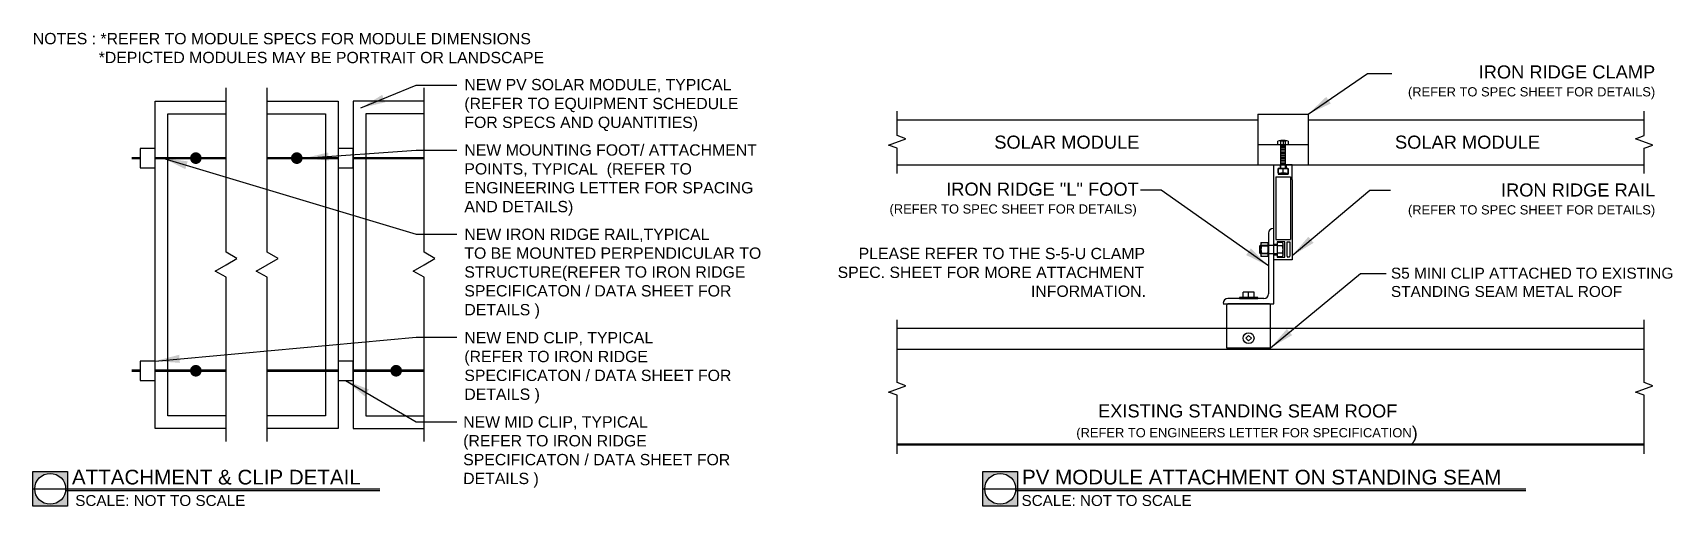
# Model space of a CAD drawing. Header units: feet. Extents: x 2180 to 2735, y 2333 to 2494.
import ezdxf

# ---------------------------------------------------------------- set-up
doc = ezdxf.new("R2010")
doc.units = ezdxf.units.FT
doc.header["$MEASUREMENT"] = 0
doc.linetypes.add('HIDDEN', pattern=[0.375, 0.25, -0.125])
doc.styles.add('3INCH', font='technic_.ttf', dxfattribs={"height": 0.375})
doc.styles.add('PAPER SPACE TXT', font='technic_.ttf', dxfattribs={"height": 0.125})
doc.styles.add('TITLE BBLOCK TEXT', font='ARIALUNI.TTF')
doc.dimstyles.new('PAPER SPACE', dxfattribs={"dimscale": 0, "dimtxt": 0.125, "dimasz": 0.125, "dimexe": 0, "dimexo": 0.020508, "dimgap": 0.041992, "dimtad": 1, "dimdec": 4, "dimzin": 3, "dimdsep": 46, "dimlunit": 4, "dimtxsty": 'PAPER SPACE TXT', "dimcen": 0.125, "dimclrd": 1, "dimclre": 1, "dimclrt": 7, "dimadec": 0, "dimazin": 0, "dimtfac": 1, "dimtdec": 4, "dimtofl": 0, "dimtmove": 2, "dimatfit": 3, "dimfxl": 1, "dimfrac": 2, "dimtolj": 1, "dimtzin": 0, "dimarcsym": 1})

msp = doc.modelspace()

# ---------------------------------------------------------------- hatches: boundary and pattern name
h = msp.add_hatch(color=6)
h.dxf.hatch_style = 1
h.paths.add_polyline_path([(2192.26, 2345.05), (2180.48, 2345.05), (2180.48, 2333.26), (2192.26, 2333.26)])
h.paths.add_polyline_path([(2191.6, 2339.15, -1), (2181.14, 2339.15, -1)], flags=16)
h = msp.add_hatch(color=6)
h.dxf.hatch_style = 1
h.paths.add_polyline_path([(2513.72, 2345.05), (2501.93, 2345.05), (2501.93, 2333.26), (2513.72, 2333.26)])
h.paths.add_polyline_path([(2513.06, 2339.15, -1), (2502.59, 2339.15, -1)], flags=16)

# ---------------------------------------------------------------- linework, layer by layer
at = {"color": 6}
for p, q in [((2472.98, 2464.14), (2595.01, 2464.14)), ((2612.04, 2464.14), (2725.68, 2464.14)), ((2472.98, 2448.82), (2725.68, 2448.82)), ((2584.43, 2393.41), (2472.98, 2393.41)), ((2725.68, 2393.41), (2599.31, 2393.41)), ((2725.68, 2386.36), (2472.98, 2386.36)), ((2725.68, 2354.26), (2472.98, 2354.26)), ((2725.68, 2353.95), (2472.98, 2353.95)), ((2180.48, 2339.15), (2297.91, 2339.15)), ((2501.93, 2339.15), (2685.73, 2339.15))]:
    msp.add_line(p, q, dxfattribs=at)
for p, q in [((2595.01, 2466.05), (2595.01, 2448.82)), ((2595.01, 2466.05), (2612.04, 2466.05)), ((2612.04, 2466.05), (2612.04, 2448.82)), ((2612.04, 2455.64), (2595.01, 2455.64)), ((2602.51, 2447.59), (2601.83, 2447.59)), ((2601.83, 2447.59), (2601.83, 2445.67)), ((2602.51, 2448.83), (2602.51, 2447.59)), ((2604.54, 2448.83), (2604.54, 2447.59)), ((2604.54, 2447.59), (2605.22, 2447.59)), ((2605.22, 2447.59), (2605.22, 2445.67)), ((2601.06, 2444.77), (2606, 2444.77)), ((2601.06, 2444.77), (2601.06, 2423.56)), ((2601.83, 2445.67), (2605.22, 2445.67)), ((2606, 2444.77), (2606, 2423.56)), ((2601.55, 2421.87), (2600.43, 2421.87)), ((2601.06, 2423.56), (2606, 2423.56)), ((2603.53, 2422.75), (2601.55, 2422.75)), ((2601.55, 2422.75), (2601.55, 2421.87)), ((2604.16, 2422.75), (2603.53, 2422.75)), ((2604.16, 2417.64), (2604.16, 2422.75)), ((2604.88, 2422.75), (2605.84, 2422.75)), ((2604.88, 2417.89), (2604.88, 2422.75)), ((2605.84, 2422.75), (2605.84, 2417.89)), ((2600.43, 2418.35), (2601.58, 2418.35)), ((2601.58, 2418.35), (2601.58, 2417.64)), ((2601.58, 2417.64), (2604.16, 2417.64)), ((2605.58, 2417.63), (2605.14, 2417.63)), ((2593.73, 2403.89), (2590.01, 2403.89)), ((2583.31, 2401.8), (2600.43, 2401.8)), ((2599.31, 2393.41), (2584.43, 2393.41))]:
    msp.add_line(p, q)
at = {"color": 1, "linetype": 'Continuous'}
for p, q in [((2216.83, 2454.4), (2216.83, 2447.86)), ((2221.84, 2454.4), (2216.83, 2454.4)), ((2221.84, 2447.86), (2221.84, 2454.4)), ((2283.82, 2454.4), (2283.83, 2447.86)), ((2288.83, 2454.4), (2283.82, 2454.4)), ((2288.83, 2447.86), (2288.83, 2454.4)), ((2216.83, 2447.86), (2221.84, 2447.86)), ((2283.83, 2447.86), (2288.83, 2447.86)), ((2221.84, 2382.42), (2216.83, 2382.41)), ((2216.83, 2382.41), (2216.83, 2375.87)), ((2221.84, 2375.87), (2221.84, 2382.42)), ((2283.82, 2382.42), (2283.83, 2375.87)), ((2288.83, 2382.42), (2283.82, 2382.42)), ((2288.83, 2375.87), (2288.83, 2382.42)), ((2216.83, 2375.87), (2221.84, 2375.87)), ((2283.83, 2375.87), (2288.83, 2375.87))]:
    msp.add_line(p, q, dxfattribs=at)
at = {"color": 1}
for p, q in [((2602.66, 2457.01), (2604.39, 2457.01)), ((2602.77, 2457.13), (2602.89, 2457.25)), ((2602.77, 2457.01), (2602.77, 2457.13)), ((2604.28, 2457.13), (2602.77, 2457.13)), ((2602.77, 2455.64), (2602.77, 2457.01)), ((2602.77, 2447.59), (2602.77, 2455.64)), ((2602.77, 2455.64), (2604.28, 2455.64)), ((2604.28, 2455.1), (2602.77, 2455.1)), ((2604.28, 2454.57), (2602.77, 2454.57)), ((2604.28, 2454.04), (2602.77, 2454.04)), ((2604.28, 2453.51), (2602.77, 2453.51)), ((2604.28, 2452.98), (2602.77, 2452.98)), ((2604.28, 2452.44), (2602.77, 2452.44)), ((2602.89, 2457.25), (2604.16, 2457.25)), ((2603.53, 2456.91), (2603.53, 2455.64)), ((2604.28, 2457.13), (2604.16, 2457.25)), ((2604.28, 2457.13), (2604.28, 2457.01)), ((2604.28, 2457.01), (2604.28, 2455.64)), ((2604.28, 2455.64), (2604.28, 2447.59)), ((2605.12, 2447.59), (2601.93, 2447.59)), ((2601.93, 2446.13), (2601.93, 2447.59)), ((2601.93, 2447.59), (2605.12, 2447.59)), ((2604.28, 2451.91), (2602.77, 2451.91)), ((2602.77, 2447.59), (2602.77, 2451.73)), ((2604.28, 2451.38), (2602.77, 2451.38)), ((2604.28, 2450.85), (2602.77, 2450.85)), ((2604.28, 2450.32), (2602.77, 2450.32)), ((2604.28, 2449.78), (2602.77, 2449.78)), ((2604.28, 2449.25), (2602.77, 2449.25)), ((2603.53, 2446.13), (2603.53, 2447.59)), ((2604.28, 2451.73), (2604.28, 2447.59)), ((2605.12, 2447.59), (2605.12, 2446.13)), ((2604.32, 2446.01), (2602.73, 2446.01)), ((2598.64, 2425.78), (2598.64, 2405.14)), ((2600.43, 2427.34), (2600.2, 2427.34)), ((2600.43, 2401.8), (2600.43, 2427.34)), ((2595.79, 2421.58), (2595.51, 2421.3)), ((2595.51, 2421.3), (2595.51, 2419.09)), ((2595.79, 2418.81), (2595.51, 2419.09)), ((2596.05, 2421.58), (2595.79, 2421.58)), ((2595.79, 2418.81), (2595.79, 2421.58)), ((2595.79, 2418.81), (2596.05, 2418.81)), ((2596.05, 2422.59), (2596.05, 2417.8)), ((2596.05, 2421.99), (2596.05, 2421.99)), ((2600.43, 2421.58), (2596.05, 2421.58)), ((2596.05, 2418.81), (2600.43, 2418.81)), ((2596.22, 2421.39), (2598.36, 2421.39)), ((2596.22, 2419), (2598.36, 2419)), ((2598.53, 2422.59), (2598.53, 2417.8)), ((2601.55, 2421.58), (2600.43, 2421.58)), ((2600.43, 2418.81), (2601.55, 2418.81)), ((2603.37, 2421.39), (2601.55, 2421.39)), ((2603.37, 2419), (2601.55, 2419)), ((2603.56, 2418.39), (2603.56, 2422)), ((2596.05, 2418.4), (2596.05, 2418.4)), ((2597.08, 2403.58), (2584.87, 2403.58)), ((2590.01, 2403.89), (2590.01, 2405.75)), ((2593.73, 2405.75), (2590.01, 2405.75)), ((2591.87, 2403.89), (2591.87, 2405.75)), ((2593.73, 2403.89), (2593.73, 2405.75))]:
    msp.add_line(p, q, dxfattribs=at)
at = {"color": 251, "linetype": 'Continuous'}
for p, q in [((2191.6, 2338.56), (2297.91, 2338.56)), ((2513.06, 2338.56), (2685.73, 2338.56))]:
    msp.add_line(p, q, dxfattribs=at)
at = {"color": 3, "flags": 128}
for points in [[(2245.89, 2355.13), (2245.89, 2410.79), (2242.22, 2412.91), (2245.89, 2415.02), (2249.56, 2417.14), (2245.89, 2419.26), (2245.89, 2474.92)], [(2259.78, 2355.13), (2259.78, 2410.79), (2256.11, 2412.91), (2259.78, 2415.02), (2263.45, 2417.14), (2259.78, 2419.26), (2259.78, 2474.92)], [(2312.88, 2355.13), (2312.88, 2410.79), (2309.21, 2412.91), (2312.88, 2415.02), (2316.55, 2417.14), (2312.88, 2419.26), (2312.88, 2474.92)]]:
    msp.add_lwpolyline(points, dxfattribs=at)
at = {"color": 7, "linetype": 'Continuous', "flags": 128}
for points in [[(2245.89, 2359.59), (2221.84, 2359.59), (2221.84, 2470.46), (2245.89, 2470.46)], [(2259.78, 2470.46), (2283.83, 2470.46), (2283.83, 2359.59), (2259.78, 2359.59)], [(2312.88, 2470.46), (2288.83, 2470.46), (2288.83, 2359.59), (2312.88, 2359.59)], [(2472.98, 2445.88), (2472.98, 2454.51), (2470.06, 2455.57), (2475.9, 2457.7), (2472.98, 2458.76), (2472.98, 2467.08)], [(2725.68, 2445.88), (2725.68, 2454.51), (2728.6, 2455.57), (2722.76, 2457.7), (2725.68, 2458.76), (2725.68, 2467.08)], [(2472.98, 2351.01), (2472.98, 2370.85), (2470.06, 2371.92), (2475.9, 2374.04), (2472.98, 2375.11), (2472.98, 2396.35)], [(2725.68, 2351.01), (2725.68, 2370.85), (2722.76, 2371.92), (2728.6, 2374.04), (2725.68, 2375.11), (2725.68, 2396.35)]]:
    msp.add_lwpolyline(points, dxfattribs=at)
at = {"color": 8, "linetype": 'Continuous', "flags": 128}
for points in [[(2245.89, 2363.89), (2226.14, 2363.89), (2226.14, 2466.16), (2245.89, 2466.16)], [(2259.78, 2466.16), (2279.53, 2466.16), (2279.53, 2363.89), (2259.78, 2363.89)], [(2312.88, 2466.16), (2293.13, 2466.16), (2293.13, 2363.89), (2312.88, 2363.89)]]:
    msp.add_lwpolyline(points, dxfattribs=at)
at = {"const_width": 1.97, "flags": 128}
for points in [[(2234.66, 2451.13, 1), (2236.63, 2451.13, 1)], [(2268.83, 2451.13, 1), (2270.8, 2451.13, 1)], [(2234.66, 2379.14, 1), (2236.63, 2379.14, 1)], [(2302.44, 2379.14, 1), (2304.41, 2379.14, 1)]]:
    msp.add_lwpolyline(points, format="xyb", close=True, dxfattribs=at)
at = {"color": 1}
for points in [[(2605.25, 2456.91), (2605.25, 2455.64), (2601.8, 2455.64), (2601.8, 2456.91)], [(2596.05, 2422.59), (2598.53, 2422.59)], [(2603.37, 2422.59), (2601.55, 2422.59), (2601.55, 2417.8), (2603.37, 2417.8)], [(2598.53, 2417.8), (2596.05, 2417.8)]]:
    msp.add_lwpolyline(points, dxfattribs=at)
at = {"color": 7, "linetype": 'HIDDEN', "ltscale": 20, "const_width": 0.861, "flags": 128}
for points in [[(2216.83, 2451.13), (2213.89, 2451.13)], [(2245.89, 2451.13), (2221.84, 2451.13)], [(2283.83, 2451.13), (2259.78, 2451.13)], [(2312.88, 2451.13), (2288.83, 2451.13)], [(2216.83, 2379.14), (2213.89, 2379.14)], [(2245.89, 2379.14), (2221.84, 2379.14)], [(2283.83, 2379.14), (2259.78, 2379.14)], [(2312.88, 2379.14), (2288.83, 2379.14)]]:
    msp.add_lwpolyline(points, dxfattribs=at)
for points in [[(2600.43, 2443.81), (2600.43, 2448.82), (2602.51, 2448.82)], [(2606.62, 2443.81), (2606.62, 2448.82), (2604.54, 2448.82)], [(2600.43, 2421.87), (2600.43, 2443.81)], [(2606.62, 2443.81), (2606.62, 2416.7), (2600.43, 2416.7), (2600.43, 2418.35)]]:
    msp.add_lwpolyline(points)
at = {"color": 1}
msp.add_lwpolyline([(2594.97, 2403.89), (2588.77, 2403.89), (2588.77, 2403.58), (2594.97, 2403.58)], close=True, dxfattribs=at)
at = {"flags": 128}
msp.add_lwpolyline([(2599.31, 2386.92), (2599.31, 2401.18, 0.414214), (2598.69, 2401.8), (2585.05, 2401.8, 0.414214), (2584.43, 2401.18), (2584.43, 2386.92), (2599.31, 2386.92)], format="xyb", dxfattribs=at)
at = {"color": 1, "flags": 128}
msp.add_lwpolyline([(2591.87, 2391.09), (2592.8, 2390.17), (2591.87, 2389.24), (2590.94, 2390.17), (2591.87, 2391.09)], dxfattribs=at)
at = {"color": 6}
for points in [[(2180.48, 2345.05), (2192.26, 2345.05), (2192.26, 2333.26), (2180.48, 2333.26)], [(2501.93, 2345.05), (2513.72, 2345.05), (2513.72, 2333.26), (2501.93, 2333.26)]]:
    msp.add_lwpolyline(points, close=True, dxfattribs=at)
at = {"color": 1}
msp.add_circle((2591.87, 2390.17), 1.86, dxfattribs=at)
at = {"color": 6}
for centre in [(2186.37, 2339.15), (2507.82, 2339.15)]:
    msp.add_circle(centre, 5.23, dxfattribs=at)
at = {"color": 1}
for centre, radius, start, end in [((2602.66, 2453.42), 3.6, 76.1061, 103.8939), ((2604.39, 2453.42), 3.6, 76.1061, 103.8939), ((2602.73, 2448.72), 2.71, 252.8487, 287.1513), ((2604.32, 2448.72), 2.71, 252.8487, 287.1513), ((2600.2, 2425.78), 1.56, 90, 180), ((2597.21, 2421.99), 1.16, 149.0201, 210.9799), ((2600.45, 2420.19), 4.4, 164.2217, 195.7782), ((2597.21, 2418.4), 1.16, 149.0201, 210.9799), ((2597.36, 2421.99), 1.16, 329.0201, 30.9799), ((2594.12, 2420.19), 4.4, 344.2218, 15.7783), ((2597.36, 2418.4), 1.16, 329.0201, 30.9799), ((2602.54, 2421.99), 1.02, 324.1655, 35.8345), ((2599.76, 2420.19), 3.8, 341.6338, 18.3662), ((2602.54, 2418.4), 1.02, 324.1654, 35.8346), ((2584.87, 2402.02), 1.56, 90, 180), ((2597.08, 2405.14), 1.56, 270, 0)]:
    msp.add_arc(centre, radius, start, end, dxfattribs=at)
for centre, start, end in [((2605.14, 2417.89), 180, 270), ((2605.58, 2417.89), 270, 0)]:
    msp.add_arc(centre, 0.258, start, end)

# ---------------------------------------------------------------- texts
at = {"color": 7, "style": 'TITLE BBLOCK TEXT'}
for s, insert, char_height, width, attachment_point, rotation in [('\\pi-19.14936,l19.14936;NOTES : *REFER TO MODULE SPECS FOR MODULE DIMENSIONS\\P\\pi0,l0;               *DEPICTED MODULES MAY BE PORTRAIT OR LANDSCAPE\\P\\P\\pi-19.14936,l19.14936;               ', (2180.49, 2493.53), 3.8299, 248.3125, 1, 359.9886), ('\\A1;\\pt646.82095;IRON RIDGE CLAMP\\P{\\H0.7063x;(REFER TO SPEC SHEET FOR DETAILS)}', (2729.45, 2482.54), 4.4236, 87.9999, 3, 0.0114), ('NEW PV SOLAR MODULE, TYPICAL\\P(REFER TO EQUIPMENT SCHEDULE FOR SPECS AND QUANTITIES)', (2326.51, 2477.95), 3.8299, 102.2973, 1, 359.9886), ('\\A1;\\pt646.82095;SOLAR MODULE', (2505.82, 2458.76), 4.4236, 111.7592, 1, 359.9886), ('\\A1;\\pt646.82095;SOLAR MODULE', (2641.41, 2458.76), 4.4236, 111.7592, 1, 359.9886), ('NEW MOUNTING FOOT/ ATTACHMENT POINTS, TYPICAL  (REFER TO ENGINEERING LETTER FOR SPACING AND DETAILS)', (2326.51, 2455.81), 3.8299, 102.2973, 1, 359.9886), ('\\A1;\\pi21.95788,t668.77883;IRON RIDGE "L" FOOT \\P\\pi2.78635,t649.6073;{\\H0.7063x;(REFER TO SPEC SHEET FOR DETAILS)}', (2467.59, 2442.86), 4.4236, 86.4141, 1, 359.9886), ('\\A1;\\pt646.82095;IRON RIDGE RAIL\\P{\\H0.7063x;(REFER TO SPEC SHEET FOR DETAILS)}', (2729.45, 2442.57), 4.4236, 87.9999, 3, 0.0114), ('NEW IRON RIDGE RAIL,TYPICAL\\PTO BE MOUNTED PERPENDICULAR TO STRUCTURE(REFER TO IRON RIDGE SPECIFICATON / DATA SHEET FOR DETAILS )', (2326.51, 2427.28), 3.8299, 102.2973, 1, 359.9886), ('\\pi21.67729;{\\C256;PLEASE REFER TO THE S-5-U CLAMP       \\P\\pi14.56355;SPEC. SHEET FOR MORE ATTACHMENT \\P\\pi79.97965;INFORMATION.}', (2438.25, 2420.78), 3.8299, 117.9492, 1, 359.9886), ('NEW END CLIP, TYPICAL\\P(REFER TO IRON RIDGE SPECIFICATON / DATA SHEET FOR DETAILS )', (2326.5, 2392.27), 3.8299, 102.2973, 1, 359.9886), ('NEW MID CLIP, TYPICAL\\P(REFER TO IRON RIDGE SPECIFICATON / DATA SHEET FOR DETAILS )', (2326.12, 2363.74), 3.8299, 102.2973, 1, 359.9886), ('\\A1;\\pi14.81601,t661.63696;EXISTING STANDING SEAM ROOF\\P\\pi7.4608,t654.28175;{\\H0.7063x;(REFER TO ENGINEERS LETTER FOR SPECIFICATION})', (2526.11, 2367.76), 4.4236, 130.138, 1, 359.9886), ('ATTACHMENT & CLIP DETAIL', (2193.73, 2345.62), 4.9766, 191.6609, 1, 359.9886), ('PV MODULE ATTACHMENT ON STANDING SEAM', (2515.19, 2345.62), 4.9766, 204.3044, 1, 359.9886), ('SCALE: NOT TO SCALE', (2194.84, 2337.04), 3.6907, 80.1638, 1, 359.9886), ('SCALE: NOT TO SCALE', (2515.04, 2337.04), 3.6907, 80.1638, 1, 359.9886)]:
    msp.add_mtext(s, dxfattribs=dict(at, insert=insert, char_height=char_height, width=width, attachment_point=attachment_point, rotation=rotation))
at = {"insert": (2640.04, 2414.04), "char_height": 3.7196, "attachment_point": 1, "style": '3INCH'}
msp.add_mtext_dynamic_manual_height_columns('{\\f@Arial Unicode MS|b0|i0|c0|p34;S5 MINI CLIP ATTACHED TO EXISTING STANDING SEAM METAL ROOF\\P}\\P  ', width=118.3188, gutter_width=1.88, heights=[0], dxfattribs=at)

# ---------------------------------------------------------------- leaders
for points in [[(2612.04, 2466.05), (2632.08, 2479.8), (2640.33, 2479.8)], [(2291.52, 2468.13), (2310.16, 2475.81), (2323.92, 2475.81)], [(2272.2, 2451.09), (2310.16, 2453.79), (2323.92, 2453.79)], [(2224.52, 2451.13), (2310.16, 2425.41), (2323.92, 2425.41)], [(2598.64, 2414.63), (2562.33, 2440.28), (2555.27, 2440.28)], [(2606.62, 2418.11), (2632.88, 2440.28), (2639.94, 2440.28)], [(2599.31, 2386.92), (2629.7, 2412.12), (2638.46, 2412.12)], [(2221.84, 2382.42), (2310.16, 2390.46), (2323.92, 2390.46)], [(2286.33, 2375.87), (2310.16, 2361.84), (2323.92, 2361.84)]]:
    msp.add_leader(points, dimstyle='PAPER SPACE', override={"dimscale": 66.653699, "dimtad": 0})

doc.saveas('drawing.dxf')
